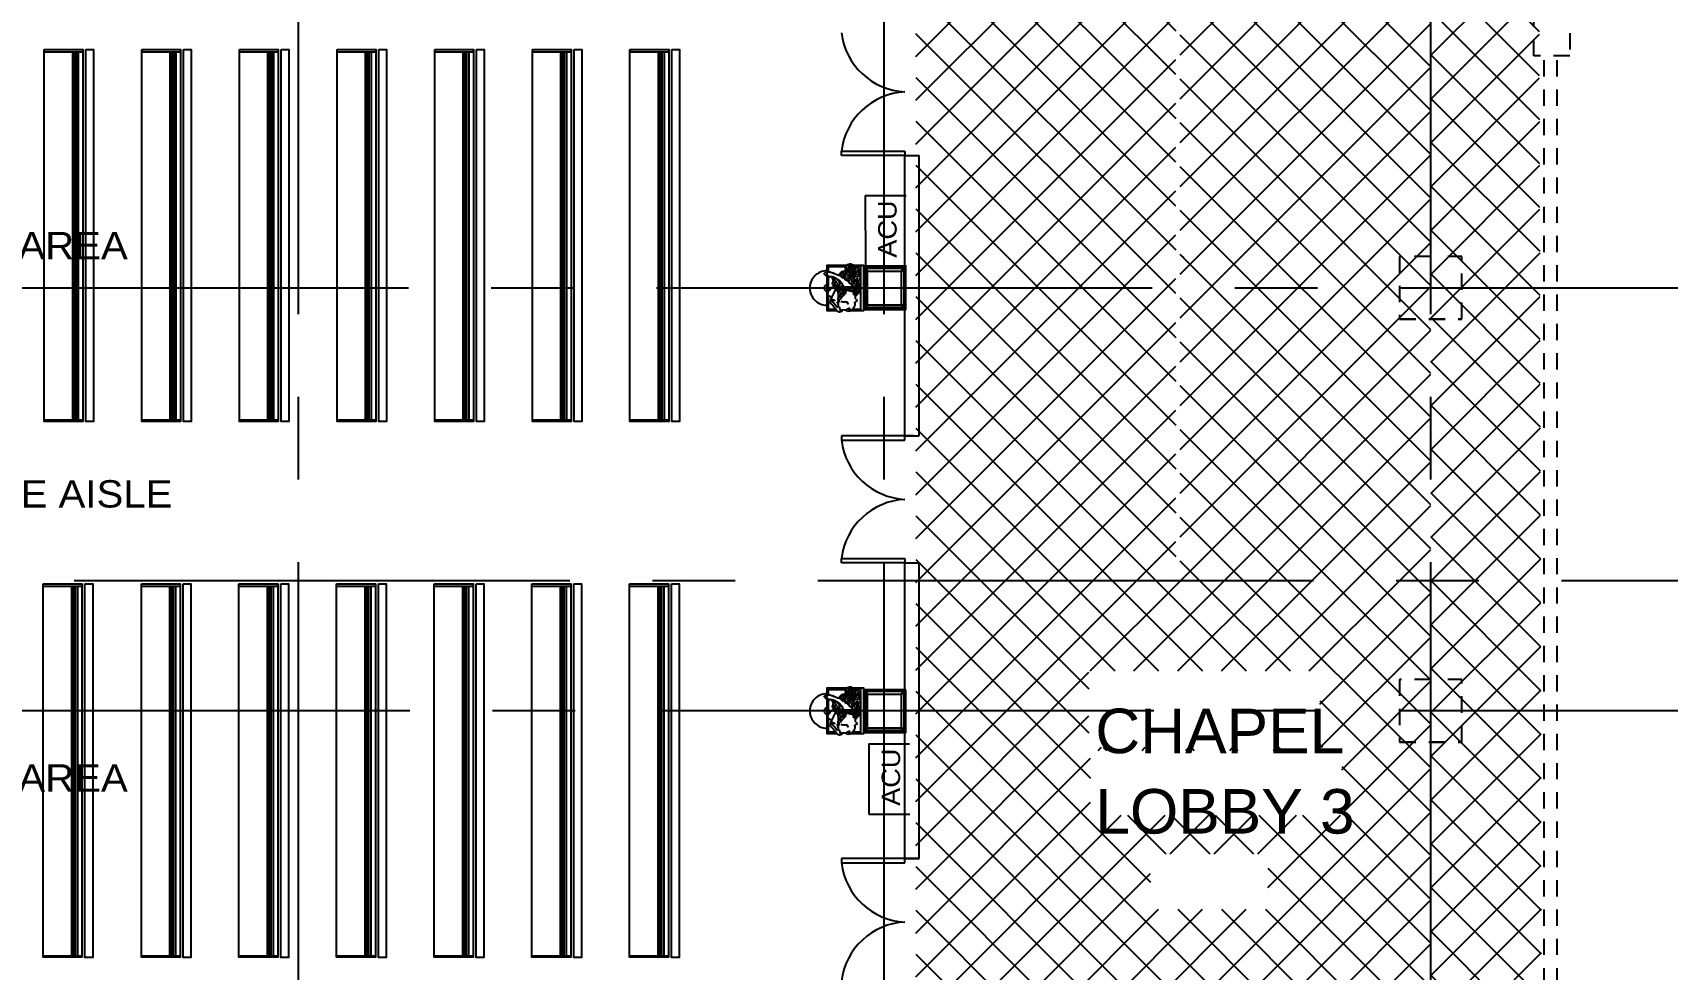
# Model space of a CAD drawing. Header units: millimetres. Extents: x 2148 to 2681, y 758 to 986.
# Drawn here: x 2305.66 to 2318.22, y 952.23 to 959.43 of the extents above; entities that cross this region are included whole.
import ezdxf

# ---------------------------------------------------------------- set-up
doc = ezdxf.new("R2010")
doc.units = ezdxf.units.MM
for name, pattern in [('CENTER2', [28.575, 19.05, -3.175, 3.175, -3.175]), ('DASHED2', [0.375, 0.25, -0.125]), ('HIDDEN', [0.375, 0.25, -0.125])]:
    doc.linetypes.add(name, pattern=pattern)
for name, color, linetype in [('cladding', 2, 'Continuous'), ('COLUMN', 7, 'Continuous'), ('DR', 7, 'Continuous'), ('HATCH', 8, 'Continuous'), ('S-COLS', 6, 'Continuous'), ('S_GRID LINES', 252, 'Continuous'), ('TEXT', 6, 'Continuous')]:
    doc.layers.add(name, color=color, linetype=linetype)
doc.styles.add('MMTX$0$ESMX$0$X-OPTA1D', font='x-opta1d')
doc.styles.add('SWISS', font='swissl.ttf')
pattern_1 = [(135, (1e-12, -76.2), (-0.168379802, -0.168379802), []), (225, (1e-12, -76.2), (0.168379802, -0.168379802), [])]

# ---------------------------------------------------------------- blocks, each defined once
blk = doc.blocks.new('EXISTING')
at = {"layer": 'HATCH', "linetype": 'HIDDEN', "ltscale": 0.5}
for p, q in [((-79730.123, -2167.884), (-79730.123, -2157.376)), ((-79730.023, -2167.884), (-79730.023, -2157.376))]:
    blk.add_line(p, q, dxfattribs=at)
at = {"layer": 'HATCH', "linetype": 'HIDDEN', "ltscale": 0.5, "elevation": 0}
blk.add_lwpolyline([(-79729.926, -2156.977), (-79729.926, -2157.376), (-79730.202, -2157.376), (-79730.202, -2156.977)], close=True, dxfattribs=at)
blk = doc.blocks.new('ST')
at = {"layer": 'HATCH', "linetype": 'ByBlock', "ltscale": 0.5}
blk.add_line((2310.15, 1029.903), (2310.166, 1029.905), dxfattribs=at)
for centre, radius, start, end in [((2310.175, 1029.981), 0.0349, 96.882, 156.86), ((2310.179, 1029.96), 0.0566, 86.4235, 99.3015), ((2310.184, 1029.998), 0.0178, 345.6512, 93.6349), ((2310.283, 1029.959), 0.0525, 104.2541, 135.2503), ((2310.266, 1029.932), 0.0775, 57.5211, 86.6767), ((2310.127, 1029.752), 0.107, 107.6447, 136.4037), ((2309.964, 1030.082), 0.196, 305.2918, 320.8274), ((2310.1, 1029.917), 0.0231, 166.5048, 203.4343), ((2310.045, 1029.897), 0.035, 350.0382, 18.4343), ((2310.103, 1029.912), 0.0317, 223.5547, 326.702), ((2310.698, 1030.113), 0.657, 199.8274, 211.8892), ((2310.918, 1029.25), 1.046, 136.5528, 142.091), ((2309.998, 1030.073), 0.164, 315.7725, 331.461), ((2310.177, 1029.901), 0.0264, 119.3554, 176.2752), ((2310.209, 1029.873), 0.0472, 148.6384, 184.9699), ((2309.927, 1029.838), 0.237, 353.3999, 7.5471), ((2310.238, 1029.763), 0.0873, 127.1591, 151.1093), ((2310.206, 1029.92), 0.0425, 166.5386, 195.544), ((2310.214, 1029.805), 0.058, 115.3761, 149.7639), ((2310.333, 1029.924), 0.169, 169.5339, 177.986), ((2310.047, 1029.86), 0.128, 13.4206, 22.4311), ((2310.112, 1030), 0.0719, 320.5732, 338.2044), ((2310.808, 1030.406), 0.82, 219.0608, 225.985), ((2310.15, 1029.985), 0.0305, 336.6051, 6.3383), ((2310.193, 1029.982), 0.0141, 54.9373, 152.7352), ((2310.04, 1029.87), 0.15, 345.6784, 358.6971), ((2310.199, 1029.836), 0.014, 192.9949, 281.1959), ((2310.223, 1029.845), 0.0638, 70.1892, 119.0618), ((2310.219, 1030.07), 0.0783, 256.9377, 271.9755), ((2310.252, 1029.883), 0.113, 92.7271, 105.3168), ((2310.251, 1029.919), 0.0158, 242.758, 326.8439), ((2310.328, 1030.101), 0.134, 231.9677, 255.9598), ((2310.293, 1029.912), 0.0281, 126.8695, 182.2899), ((2310.256, 1030.071), 0.0902, 277.7875, 305.2643), ((2310.314, 1029.988), 0.0114, 61.3824, 122.437), ((2310.347, 1029.995), 0.0278, 173.4969, 208.0655), ((2310.263, 1029.925), 0.0823, 356.0926, 43.5195), ((2310.336, 1029.852), 0.0245, 272.7271, 329.6195), ((2310.197, 1029.815), 0.161, 330.7643, 9.0047), ((2310.356, 1029.915), 0.0118, 156.0021, 231.666), ((2310.349, 1029.867), 0.0389, 70.6357, 91.5582), ((2310.336, 1029.809), 0.0261, 29.4297, 60.8306), ((2310.378, 1029.855), 0.0262, 132.8403, 216.4412), ((2310.464, 1029.915), 0.131, 215.0772, 230.5711), ((2310.342, 1029.891), 0.0241, 318.7601, 31.9717), ((2310.121, 1029.825), 0.0716, 180, 216.3547), ((2310.028, 1029.748), 0.0498, 0.3871, 44.9989), ((2310.085, 1029.838), 0.0902, 265.4518, 307.5184), ((2310.137, 1029.635), 0.0389, 128.2323, 183.1562), ((2310.265, 1029.605), 0.186, 119.7356, 151.2029), ((2310.165, 1029.7), 0.063, 163.0006, 213.7511), ((2310.233, 1029.661), 0.141, 131.3504, 155.6464), ((2310.238, 1029.613), 0.145, 115.9055, 154.3103), ((2310.171, 1029.699), 0.0672, 210.3274, 237.4277), ((2310.261, 1029.603), 0.146, 125.1949, 160.7785), ((2309.754, 1030.216), 0.688, 303.2173, 307.2149), ((2310.098, 1029.816), 0.065, 310.3644, 355.1805), ((2310.252, 1029.618), 0.106, 130.1736, 159.8997), ((2310.226, 1029.802), 0.0637, 177.3475, 221.1866), ((2310.246, 1029.743), 0.0851, 121.1508, 157.4498), ((2310.064, 1029.816), 0.182, 305.6375, 320.3542), ((2310.198, 1029.747), 0.0242, 148.781, 185.7697), ((2309.971, 1029.704), 0.207, 2.3082, 11.3102), ((2310.209, 1029.749), 0.0335, 121.4204, 160.8291), ((2310.236, 1029.792), 0.0669, 208.55, 223.9591), ((2309.678, 1029.511), 0.539, 18.6589, 21.9611), ((2308.148, 1032.686), 3.681, 303.4993, 305.3548), ((2310.205, 1029.745), 0.0193, 107.8355, 171.7022), ((2310.153, 1029.689), 0.0665, 36.1707, 58.3696), ((2310.185, 1029.805), 0.028, 284.5599, 356.0299), ((2310.239, 1029.835), 0.0416, 197.829, 244.5816), ((2310.178, 1029.859), 0.0973, 282.4171, 312.9356), ((2310.187, 1029.623), 0.2, 75.3697, 85.8152), ((2310.005, 1029.79), 0.218, 335.7301, 346.1296), ((2310.255, 1029.72), 0.049, 102.6791, 170.8703), ((2310.236, 1029.705), 0.0369, 108.6439, 141.5447), ((2310.21, 1029.723), 0.0753, 64.9856, 81.4694), ((2310.251, 1029.719), 0.0341, 101.7939, 142.4598), ((2310.298, 1029.197), 0.548, 87.7933, 97.7647), ((2310.295, 1029.617), 0.0697, 150.8382, 185.6631), ((2310.306, 1029.663), 0.0731, 187.5743, 205.9127), ((2310.219, 1029.799), 0.0261, 341.3328, 42.2653), ((2310.269, 1029.795), 0.0257, 190.3019, 217.9766), ((2310.244, 1029.634), 0.119, 75.4955, 90), ((2310.25, 1029.661), 0.107, 72.4903, 92.8985), ((2310.256, 1029.789), 0.0119, 233.6076, 290.6812), ((2310.315, 1029.665), 0.0614, 177.8732, 205.7862), ((2310.171, 1030.327), 0.557, 279.1328, 286.0747), ((2310.466, 1029.648), 0.217, 147.7455, 153.4651), ((2310.429, 1029.695), 0.158, 185.709, 209.861), ((2310.319, 1029.671), 0.0434, 149.0686, 162.4735), ((2310.233, 1029.814), 0.0712, 314.309, 335.7895), ((2310.266, 1029.484), 0.28, 78.3079, 86.5936), ((2309.865, 1030.187), 0.646, 310.1776, 314.9011), ((2310.327, 1029.697), 0.0442, 184.095, 230.2534), ((2310.14, 1029.643), 0.159, 1.0287, 6.9521), ((2309.771, 1029.481), 0.577, 9.4888, 23.3549), ((2310.226, 1029.54), 0.258, 61.0834, 72.5463), ((2310.318, 1029.717), 0.0272, 42.5656, 87.7095), ((2310.253, 1029.729), 0.0676, 0, 13.4204), ((2310.363, 1029.73), 0.0437, 183.1962, 213.6195), ((2310.297, 1029.642), 0.119, 65.9145, 77.5929), ((2310.305, 1029.806), 0.0247, 326.3178, 19.6838), ((2309.628, 1029.513), 0.725, 6.4626, 15.3937), ((2310.402, 1029.778), 0.0822, 142.269, 153.4417), ((2310.293, 1029.71), 0.0943, 48.538, 67.8925), ((2310.292, 1029.711), 0.113, 53.7584, 70.2621), ((2310.496, 1029.76), 0.168, 197.4007, 222.5066), ((2310.266, 1029.658), 0.107, 338.6422, 47.0988), ((2310.264, 1029.66), 0.122, 10.1492, 48.1222), ((2310.302, 1029.666), 0.111, 27.4718, 63.8299), ((2310.286, 1029.647), 0.15, 37.5334, 62.8336), ((2310.335, 1029.716), 0.108, 64.8521, 77.3012), ((2310.308, 1029.66), 0.151, 54.2091, 70.7334), ((2310.245, 1029.727), 0.161, 15.5663, 32.6229), ((2310.413, 1029.68), 0.0292, 138.241, 209.2502), ((2310.332, 1029.607), 0.0817, 29.4773, 46.8403), ((2310.333, 1029.743), 0.0727, 323.1286, 13.7499), ((2310.384, 1029.759), 0.0194, 4.2079, 34.8719), ((2310.058, 1029.562), 0.0606, 124.507, 141.2476), ((2310.06, 1029.608), 0.0499, 188.7466, 202.5395), ((2310.26, 1029.876), 0.379, 229.4003, 231.4835), ((2309.268, 1030.932), 1.521, 299.7931, 300.9623), ((2310.031, 1029.54), 0.0406, 58.324, 99.0574), ((2310.032, 1029.629), 0.0271, 255.6781, 303.6407), ((2310.075, 1029.461), 0.138, 100.0678, 108.0032), ((2310.043, 1029.751), 0.134, 270, 279.5267), ((2310.071, 1029.557), 0.0347, 121.667, 142.3042), ((2310.081, 1029.572), 0.064, 101.0403, 119.148), ((2310.056, 1029.61), 0.0358, 263.9913, 293.5), ((2310.085, 1029.646), 0.0196, 215.1331, 289.7688), ((2310.075, 1029.562), 0.0164, 75.4702, 109.9821), ((2310.031, 1029.789), 0.217, 283.0686, 289.9384), ((2310.114, 1029.593), 0.0408, 103.5697, 122.6766), ((2310.103, 1029.69), 0.0567, 271.2396, 299.6031), ((2310.254, 1029.333), 0.294, 104.8302, 120.7083), ((2310.233, 1029.635), 0.0648, 198.5962, 236.3861), ((2310.151, 1029.681), 0.0886, 289.2467, 321.515), ((2310.186, 1029.556), 0.0266, 30.9716, 66.0387), ((2310.185, 1029.637), 0.0589, 283.7191, 318.8892), ((2310.224, 1029.596), 0.0299, 240.2565, 286.0587), ((2309.912, 1029.517), 0.327, 16.4777, 22.0785), ((2310.289, 1029.626), 0.0656, 194.0346, 205.0342), ((2310.242, 1029.609), 0.0167, 220.5977, 288.4761), ((2310.411, 1029.532), 0.183, 160.5203, 168.7249), ((2310.237, 1029.541), 0.0269, 71.6192, 100.4909), ((2310.363, 1029.675), 0.13, 200.0692, 209.3302), ((2310.317, 1029.537), 0.0725, 165.3979, 202.6109), ((2310.239, 1029.56), 0.00935, 330.4681, 43.7827), ((2310.503, 1029.574), 0.256, 171.6953, 182.1191), ((2310.232, 1029.58), 0.031, 296.441, 6.4909), ((2310.227, 1029.589), 0.0316, 22.3771, 44.9964), ((2310.334, 1029.497), 0.0846, 145.1412, 171.9513), ((2310.281, 1029.529), 0.0366, 212.7367, 275.9838), ((2310.336, 1029.622), 0.0828, 194.321, 207.0652), ((2310.151, 1029.567), 0.13, 12.4848, 33.0401), ((2310.205, 1029.537), 0.0745, 20.7924, 39.5846), ((2310.264, 1029.549), 0.00305, 269.5031, 352.8759), ((2310.14, 1029.593), 0.135, 340.7317, 349.3006), ((2310.296, 1029.575), 0.0249, 210.2533, 223.4796), ((2310.232, 1029.567), 0.053, 16.1055, 31.5011), ((2310.19, 1029.494), 0.109, 28.7821, 35.9063), ((2310.327, 1029.511), 0.0491, 165.9654, 192.0593), ((2310.302, 1029.518), 0.0229, 139.4023, 167.4734), ((2310.294, 1029.507), 0.0165, 200.8521, 240.4799), ((2310.331, 1029.597), 0.0503, 196.9888, 213.4079), ((2310.248, 1029.544), 0.0373, 343.5061, 3.6422), ((2310.324, 1029.562), 0.042, 201.0351, 208.5097), ((2310.285, 1029.459), 0.0335, 61.16, 90), ((2310.273, 1029.523), 0.0236, 33.4518, 52.5912), ((2310.249, 1029.538), 0.0508, 21.7031, 38.1537), ((2310.535, 1029.691), 0.254, 197.0358, 202.6239), ((2310.23, 1029.512), 0.0671, 359.9418, 21.2949), ((2310.385, 1029.622), 0.11, 216.4658, 222.106), ((2310.847, 1029.575), 0.553, 186.5658, 189.0013), ((2310.404, 1029.708), 0.122, 210.376, 215.9745), ((2310.231, 1029.554), 0.0789, 10.7034, 29.4041), ((2310.283, 1029.605), 0.118, 278.6684, 319.3752), ((2310.242, 1029.527), 0.065, 1.9904, 18.8225), ((2311.648, 1030.028), 1.398, 196.2608, 199.4525), ((2311.413, 1029.628), 1.11, 185.1014, 187.1139), ((2310.32, 1029.573), 0.0115, 201.7989, 233.3313), ((2310.272, 1029.537), 0.0489, 359.8665, 34.1111), ((2310.502, 1029.444), 0.208, 122.7719, 150.5826), ((2310.161, 1029.508), 0.163, 354.9723, 9.9377), ((2310.613, 1029.701), 0.318, 208.1532, 213.768), ((2310.331, 1029.514), 0.0203, 345.4007, 31.6982), ((2310.17, 1029.546), 0.184, 351.0691, 12.7361), ((2310.251, 1029.523), 0.131, 7.8091, 34.1238), ((2310.404, 1029.49), 0.0494, 113.4081, 129.804), ((2310.425, 1029.547), 0.0457, 139.1313, 158.894), ((2310.263, 1029.633), 0.155, 321.1686, 330.2546), ((2310.393, 1029.615), 0.00599, 132.6025, 204.7764), ((2310.317, 1029.594), 0.0732, 352.6472, 14.8567), ((2310.312, 1029.719), 0.126, 307.6461, 316.7196), ((2310.81, 1029.622), 0.422, 185.0813, 186.3405), ((2310.374, 1029.557), 0.0239, 356.0993, 47.9754), ((2310.39, 1029.639), 0.0152, 336.5701, 31.0585)]:
    blk.add_arc(centre, radius, start, end, dxfattribs=at)

msp = doc.modelspace()

# ---------------------------------------------------------------- hatches: boundary and pattern name
at = {"layer": 'HATCH', "linetype": 'CENTER2', "ltscale": 0.5}
h = msp.add_hatch(dxfattribs=at)
h.set_pattern_fill('NET', color=256, scale=0.075, angle=135, style=0)
h.paths.add_polyline_path([(2316.3989709, 942.969311), (2317.269142, 942.969311), (2317.229157, 962.1265277), (2316.3989709, 962.0615598)])
h = msp.add_hatch(dxfattribs=at)
h.set_pattern_fill('NET', color=256, scale=0.075, angle=135, style=0)
h.set_pattern_definition(pattern_1)
h.paths.add_polyline_path([(2315.1477523, 953.1223465), (2315.1477523, 952.6953146), (2314.2455935, 952.6953146), (2314.2455935, 953.1223465)], flags=16)
h.paths.add_polyline_path([(2314.2603108, 953.0721017), (2315.1474405, 953.0721017), (2315.1474405, 952.7490429), (2314.2603108, 952.7490429)], flags=8)
h.paths.add_polyline_path([(2313.8545718, 953.7486428), (2315.5834419, 953.7483324), (2315.5835041, 954.094493), (2313.854634, 954.0948034)], flags=24)
h.paths.add_polyline_path([(2313.730745, 953.1738207), (2315.7741317, 953.1734538), (2315.7742288, 953.7143298), (2313.7308421, 953.7146967)], flags=24)
h.paths.add_polyline_path([(2314.5384284, 960.5536498), (2316.4607035, 960.5536498), (2316.4607035, 960.9606075), (2313.8940538, 960.9606075), (2313.8470823, 960.9196058), (2313.8001107, 960.9606075), (2312.4407035, 960.9606075), (2312.4407035, 960.4722324), (2314.5384284, 960.4722324)])
h.paths.add_polyline_path([(2314.4884284, 960.4722324), (2314.4884284, 960.4036498), (2314.5384284, 960.4036498), (2314.5384284, 960.4722324)])
h.paths.add_polyline_path([(2314.4384284, 955.308995), (2314.4384284, 960.4722324), (2312.4407035, 960.4722324), (2312.4407035, 955.2203176), (2314.316875, 955.2203176)])
h.paths.add_polyline_path([(2314.4884284, 960.1036498), (2314.5384284, 960.1036498), (2314.5384284, 960.2536498), (2314.4884284, 960.2536498)])
h.paths.add_polyline_path([(2314.4884284, 959.8036498), (2314.5384284, 959.8036498), (2314.5384284, 959.9536498), (2314.4884284, 959.9536498)])
h.paths.add_polyline_path([(2314.4884284, 959.0536498), (2314.5384284, 959.0536498), (2314.5384284, 959.2036498), (2314.4884284, 959.2036498)])
h.paths.add_polyline_path([(2314.4884284, 958.7536498), (2314.5384284, 958.7536498), (2314.5384284, 958.9036498), (2314.4884284, 958.9036498)])
h.paths.add_polyline_path([(2314.4884284, 958.4536498), (2314.5384284, 958.4536498), (2314.5384284, 958.6036498), (2314.4884284, 958.6036498)])
h.paths.add_polyline_path([(2314.4884284, 957.7036498), (2314.5384284, 957.7036498), (2314.5384284, 957.8536498), (2314.4884284, 957.8536498)])
h.paths.add_polyline_path([(2314.4884284, 957.4036498), (2314.5384284, 957.4036498), (2314.5384284, 957.5536498), (2314.4884284, 957.5536498)])
h.paths.add_polyline_path([(2314.4884284, 957.1036498), (2314.5384284, 957.1036498), (2314.5384284, 957.2536498), (2314.4884284, 957.2536498)])
h.paths.add_polyline_path([(2313.7718194, 954.526588), (2315.5467785, 954.526588), (2315.5467785, 953.9161269), (2313.7718194, 953.9161269)])
h.paths.add_polyline_path([(2313.783605, 953.4192907), (2313.783605, 953.9409213), (2315.714522, 953.9409213), (2315.714522, 953.4192907)])
h.paths.add_polyline_path([(2312.4407035, 942.969311), (2315.9076619, 942.969311), (2315.907662, 942.9691568), (2316.3989709, 942.9691719), (2316.3989709, 955.2203176), (2312.4407035, 955.2203176), (2312.4407035, 950.7309359), (2312.443644, 950.7309359), (2312.443644, 950.816321), (2312.4672375, 950.816321), (2312.4672375, 946.7230675), (2312.4407035, 946.7230675)])
h = msp.add_hatch(dxfattribs=at)
h.set_pattern_fill('NET', color=256, scale=0.075, angle=135, style=0)
h.set_pattern_definition(pattern_1)
h.paths.add_polyline_path([(2316.3989709, 955.2203176), (2316.3989709, 960.5425045), (2314.4734446, 960.5425045), (2314.4734446, 955.2203176)])

# ---------------------------------------------------------------- linework, layer by layer
at = {"layer": 'cladding'}
for p, q in [((2305.7429208, 959.2832057), (2306.0407885, 959.2832057)), ((2305.9625156, 956.4552243), (2305.9625156, 959.2832057)), ((2306.0059543, 959.2832057), (2306.0059543, 956.4552243)), ((2306.4932951, 959.2832057), (2306.7911628, 959.2832057)), ((2306.7128898, 956.4552243), (2306.7128898, 959.2832057)), ((2306.7563285, 959.2832057), (2306.7563285, 956.4552243)), ((2307.2436693, 959.2832057), (2307.541537, 959.2832057)), ((2307.463264, 956.4552243), (2307.463264, 959.2832057)), ((2307.5067027, 959.2832057), (2307.5067027, 956.4552243)), ((2307.9940435, 959.2832057), (2308.2919112, 959.2832057)), ((2308.2136383, 956.4552243), (2308.2136383, 959.2832057)), ((2308.257077, 959.2832057), (2308.257077, 956.4552243)), ((2308.7444178, 959.2832057), (2309.0422855, 959.2832057)), ((2308.9640125, 956.4552243), (2308.9640125, 959.2832057)), ((2309.0074512, 959.2832057), (2309.0074512, 956.4552243)), ((2309.494792, 959.2832057), (2309.7926597, 959.2832057)), ((2309.7143867, 956.4552243), (2309.7143867, 959.2832057)), ((2309.7578254, 959.2832057), (2309.7578254, 956.4552243)), ((2310.2451662, 959.2832057), (2310.5430339, 959.2832057)), ((2310.464761, 956.4552243), (2310.464761, 959.2832057)), ((2310.5081997, 959.2832057), (2310.5081997, 956.4552243)), ((2305.7429208, 956.4552243), (2306.0407885, 956.4552243)), ((2306.4932951, 956.4552243), (2306.7911628, 956.4552243)), ((2307.2436693, 956.4552243), (2307.541537, 956.4552243)), ((2307.9940435, 956.4552243), (2308.2919112, 956.4552243)), ((2308.7444178, 956.4552243), (2309.0422855, 956.4552243)), ((2309.494792, 956.4552243), (2309.7926597, 956.4552243)), ((2310.2451662, 956.4552243), (2310.5430339, 956.4552243)), ((2305.7357539, 955.1787081), (2306.0336216, 955.1787081)), ((2305.7388984, 955.1787081), (2306.0367661, 955.1787081)), ((2305.9553486, 952.337343), (2305.9553486, 955.1787081)), ((2305.9987873, 955.1787081), (2305.9987873, 952.337343)), ((2306.4901506, 955.1787081), (2306.7880183, 955.1787081)), ((2306.4932951, 955.1787081), (2306.7911628, 955.1787081)), ((2306.7097453, 952.337343), (2306.7097453, 955.1787081)), ((2306.753184, 955.1787081), (2306.753184, 952.337343)), ((2307.2405248, 955.1787081), (2307.5383925, 955.1787081)), ((2307.2436693, 955.1787081), (2307.541537, 955.1787081)), ((2307.4601196, 952.337343), (2307.4601196, 955.1787081)), ((2307.5035583, 955.1787081), (2307.5035583, 952.337343)), ((2307.9908991, 955.1787081), (2308.2887668, 955.1787081)), ((2307.9940435, 955.1787081), (2308.2919112, 955.1787081)), ((2308.2104938, 952.337343), (2308.2104938, 955.1787081)), ((2308.2539325, 955.1787081), (2308.2539325, 952.337343)), ((2308.7412733, 955.1787081), (2309.039141, 955.1787081)), ((2308.7444178, 955.1787081), (2309.0422855, 955.1787081)), ((2308.960868, 952.337343), (2308.960868, 955.1787081)), ((2309.0043067, 955.1787081), (2309.0043067, 952.337343)), ((2309.4916475, 955.1787081), (2309.7895152, 955.1787081)), ((2309.494792, 955.1787081), (2309.7926597, 955.1787081)), ((2309.7112423, 952.337343), (2309.7112423, 955.1787081)), ((2309.754681, 955.1787081), (2309.754681, 952.337343)), ((2310.2420218, 955.1787081), (2310.5398895, 955.1787081)), ((2310.2451662, 955.1787081), (2310.5430339, 955.1787081)), ((2310.4616165, 952.337343), (2310.4616165, 955.1787081)), ((2310.5050552, 955.1787081), (2310.5050552, 952.337343)), ((2305.7357539, 952.337343), (2306.0336216, 952.337343)), ((2306.4901506, 952.337343), (2306.7880183, 952.337343)), ((2307.2405248, 952.337343), (2307.5383925, 952.337343)), ((2307.9908991, 952.337343), (2308.2887668, 952.337343)), ((2308.7412733, 952.337343), (2309.039141, 952.337343)), ((2309.4916475, 952.337343), (2309.7895152, 952.337343)), ((2310.2420218, 952.337343), (2310.5398895, 952.337343))]:
    msp.add_line(p, q, dxfattribs=at)
at = {"layer": 'cladding', "elevation": 0}
for points in [[(2311.7591479, 957.5917208), (2311.7591479, 957.6458916), (2311.9116613, 957.6458916)], [(2311.8353485, 957.2927304), (2311.7591479, 957.2927304), (2311.7591479, 957.5612509)], [(2311.7716479, 957.5940966), (2311.7716479, 957.6333916), (2311.9037852, 957.6333916)], [(2311.7716479, 957.4423567), (2311.7716479, 957.5538922)], [(2311.9667748, 957.6458916), (2312.0384284, 957.6458916), (2312.0384284, 957.2927304), (2311.9467633, 957.2927304)], [(2311.9846885, 957.6333916), (2312.0158007, 957.6333916), (2312.0158007, 957.3052304), (2311.9551814, 957.3052304)], [(2311.8290953, 957.3052304), (2311.7716479, 957.3052304), (2311.7716479, 957.4125073)], [(2311.7591479, 954.3417208), (2311.7591479, 954.3958916), (2311.9116613, 954.3958916)], [(2311.9667748, 954.3958916), (2312.0384284, 954.3958916), (2312.0384284, 954.0427304), (2311.9467633, 954.0427304)], [(2311.8353485, 954.0427304), (2311.7591479, 954.0427304), (2311.7591479, 954.3112509)], [(2311.7716479, 954.3440966), (2311.7716479, 954.3833916), (2311.9037852, 954.3833916)], [(2311.7716479, 954.1923567), (2311.7716479, 954.3038922)], [(2311.9846885, 954.3833916), (2312.0158007, 954.3833916), (2312.0158007, 954.0552304), (2311.9551814, 954.0552304)], [(2311.8290953, 954.0552304), (2311.7716479, 954.0552304), (2311.7716479, 954.1625073)]]:
    msp.add_lwpolyline(points, dxfattribs=at)
at = {"layer": 'cladding'}
for points in [[(2305.7357539, 955.1963509), (2306.0336216, 955.1963509), (2306.0336216, 952.3266175), (2305.7357539, 952.3266175)], [(2306.4901506, 955.1963509), (2306.7880183, 955.1963509), (2306.7880183, 952.3266175), (2306.4901506, 952.3266175)], [(2307.2405248, 955.1963509), (2307.5383925, 955.1963509), (2307.5383925, 952.3266175), (2307.2405248, 952.3266175)], [(2307.9908991, 955.1963509), (2308.2887668, 955.1963509), (2308.2887668, 952.3266175), (2307.9908991, 952.3266175)], [(2308.7412733, 955.1963509), (2309.039141, 955.1963509), (2309.039141, 952.3266175), (2308.7412733, 952.3266175)], [(2309.4916475, 955.1963509), (2309.7895152, 955.1963509), (2309.7895152, 952.3266175), (2309.4916475, 952.3266175)], [(2310.2420218, 955.1963509), (2310.5398895, 955.1963509), (2310.5398895, 952.3266175), (2310.2420218, 952.3266175)]]:
    msp.add_lwpolyline(points, close=True, dxfattribs=at)
at = {"layer": 'COLUMN', "color": 4, "lineweight": -3, "ltscale": 0.05}
for p, q in [((2312.3575619, 956.3329002, 0), (2312.3575619, 958.4885668, 0)), ((2312.3575619, 958.4885668, 0), (2312.4672375, 958.4885668, 0)), ((2312.4672375, 956.3329002, 0), (2312.4672375, 958.4885668, 0)), ((2312.3575619, 956.3329002, 0), (2312.4672375, 956.3329002, 0.0000001)), ((2312.3575619, 953.0850232, 0), (2312.3575619, 955.3579002, 0)), ((2312.3575619, 955.3579002, 0), (2312.4672375, 955.3579002, 0)), ((2312.4672375, 953.0850232, 0), (2312.4672375, 955.3579002, 0)), ((2312.3575619, 953.0850232, 0), (2312.4672375, 953.0850232, 0))]:
    msp.add_line(p, q, dxfattribs=at)
at = {"layer": 'COLUMN', "color": 4, "lineweight": -3, "ltscale": 0.05, "elevation": 0}
for points in [[(2312.3645895, 957.631811), (2312.0384284, 957.631811), (2312.0384284, 957.3036498), (2312.3645895, 957.3036498)], [(2312.3645895, 954.381811), (2312.0384284, 954.381811), (2312.0384284, 954.0536498), (2312.3645895, 954.0536498)]]:
    msp.add_lwpolyline(points, close=True, dxfattribs=at)
at = {"layer": 'COLUMN', "color": 2, "lineweight": -3, "ltscale": 0.05, "elevation": 0}
for points in [[(2312.3520895, 957.619311), (2312.0509284, 957.619311), (2312.0509284, 957.3161498), (2312.3520895, 957.3161498)], [(2312.3520895, 954.369311), (2312.0509284, 954.369311), (2312.0509284, 954.0661498), (2312.3520895, 954.0661498)]]:
    msp.add_lwpolyline(points, close=True, dxfattribs=at)
at = {"layer": 'DR', "ltscale": 10}
for p, q in [((2311.8700619, 958.4885668, 0), (2311.8700619, 958.5210668, 0)), ((2311.8700619, 958.5210668, 0), (2312.3575619, 958.5210668, 0)), ((2312.3575619, 958.4885668, 0), (2311.8700619, 958.4885668, 0)), ((2312.3575619, 958.5210668, 0), (2312.3575619, 958.4885668, 0)), ((2312.3602553, 958.4885668), (2312.3575619, 958.4885668, 0)), ((2312.3575619, 956.3329002, 0), (2311.8700619, 956.3329002, 0)), ((2311.8700619, 956.3329002, 0), (2311.8700619, 956.3004002, 0)), ((2311.8700619, 956.3004002, 0), (2312.3575619, 956.3004002, 0)), ((2312.425456, 956.3329002, 0), (2312.3575619, 956.3329002, 0)), ((2312.3575619, 956.3004002, 0), (2312.3575619, 956.3329002, 0)), ((2311.8700619, 955.3579002, 0), (2311.8700619, 955.3904002, 0)), ((2311.8700619, 955.3904002, 0), (2312.3575619, 955.3904002, 0)), ((2312.3575619, 955.3579002, 0), (2311.8700619, 955.3579002, 0)), ((2312.3575619, 955.3904002, 0), (2312.3575619, 955.3579002, 0)), ((2312.3602553, 955.3579002), (2312.3575619, 955.3579002, 0)), ((2312.3575619, 953.0850232, 0), (2311.8700619, 953.0850232, 0)), ((2311.8700619, 953.0850232, 0), (2311.8700619, 953.0525232, 0)), ((2311.8700619, 953.0525232, 0), (2312.3575619, 953.0525232, 0)), ((2312.4672375, 953.0850232, 0), (2312.3575619, 953.0850232, 0)), ((2312.3575619, 953.0525232, 0), (2312.3575619, 953.0850232, 0))]:
    msp.add_line(p, q, dxfattribs=at)
at = {"layer": 'DR', "ltscale": 0.5}
for p, q in [((2312.0527652, 958.1793128, 0), (2312.0547913, 957.6391732, 0)), ((2312.0527652, 958.1793128, 0), (2312.3673784, 958.1793128, 0)), ((2312.0547913, 957.6391732, 0), (2312.3694045, 957.6391732, 0)), ((2312.0796846, 953.9673414), (2312.0817107, 953.4272017)), ((2312.0796846, 953.9673414), (2312.3942978, 953.9673414)), ((2312.0817107, 953.4272017), (2312.3963239, 953.4272017))]:
    msp.add_line(p, q, dxfattribs=at)
at = {"layer": 'DR', "ltscale": 10}
for points in [[(2305.7429208, 959.3008485), (2306.0407885, 959.3008485), (2306.0407885, 956.4444987), (2305.7429208, 956.4444987)], [(2305.7429208, 959.3008485), (2306.0407885, 959.3008485), (2306.0407885, 956.4444987), (2305.7429208, 956.4444987)], [(2306.0642619, 959.3014809), (2306.1235945, 959.3014809), (2306.1235945, 956.4439037), (2306.0642619, 956.4439037)], [(2306.4932951, 959.3008485), (2306.7911628, 959.3008485), (2306.7911628, 956.4444987), (2306.4932951, 956.4444987)], [(2306.4932951, 959.3008485), (2306.7911628, 959.3008485), (2306.7911628, 956.4444987), (2306.4932951, 956.4444987)], [(2306.8146361, 959.3014809), (2306.8739687, 959.3014809), (2306.8739687, 956.4439037), (2306.8146361, 956.4439037)], [(2307.2436693, 959.3008485), (2307.541537, 959.3008485), (2307.541537, 956.4444987), (2307.2436693, 956.4444987)], [(2307.2436693, 959.3008485), (2307.541537, 959.3008485), (2307.541537, 956.4444987), (2307.2436693, 956.4444987)], [(2307.5650103, 959.3014809), (2307.6243429, 959.3014809), (2307.6243429, 956.4439037), (2307.5650103, 956.4439037)], [(2307.9940435, 959.3008485), (2308.2919112, 959.3008485), (2308.2919112, 956.4444987), (2307.9940435, 956.4444987)], [(2307.9940435, 959.3008485), (2308.2919112, 959.3008485), (2308.2919112, 956.4444987), (2307.9940435, 956.4444987)], [(2308.3153846, 959.3014809), (2308.3747172, 959.3014809), (2308.3747172, 956.4439037), (2308.3153846, 956.4439037)], [(2308.7444178, 959.3008485), (2309.0422855, 959.3008485), (2309.0422855, 956.4444987), (2308.7444178, 956.4444987)], [(2308.7444178, 959.3008485), (2309.0422855, 959.3008485), (2309.0422855, 956.4444987), (2308.7444178, 956.4444987)], [(2309.0657588, 959.3014809), (2309.1250914, 959.3014809), (2309.1250914, 956.4439037), (2309.0657588, 956.4439037)], [(2309.494792, 959.3008485), (2309.7926597, 959.3008485), (2309.7926597, 956.4444987), (2309.494792, 956.4444987)], [(2309.494792, 959.3008485), (2309.7926597, 959.3008485), (2309.7926597, 956.4444987), (2309.494792, 956.4444987)], [(2309.816133, 959.3014809), (2309.8754656, 959.3014809), (2309.8754656, 956.4439037), (2309.816133, 956.4439037)], [(2310.2451662, 959.3008485), (2310.5430339, 959.3008485), (2310.5430339, 956.4444987), (2310.2451662, 956.4444987)], [(2310.2451662, 959.3008485), (2310.5430339, 959.3008485), (2310.5430339, 956.4444987), (2310.2451662, 956.4444987)], [(2310.5665073, 959.3014809), (2310.6258399, 959.3014809), (2310.6258399, 956.4439037), (2310.5665073, 956.4439037)], [(2305.7357539, 955.1963509), (2306.0336216, 955.1963509), (2306.0336216, 952.3266175), (2305.7357539, 952.3266175)], [(2306.0570949, 955.1969833), (2306.1164275, 955.1969833), (2306.1164275, 952.3260225), (2306.0570949, 952.3260225)], [(2306.4901506, 955.1963509), (2306.7880183, 955.1963509), (2306.7880183, 952.3266175), (2306.4901506, 952.3266175)], [(2306.8114916, 955.1969833), (2306.8708242, 955.1969833), (2306.8708242, 952.3260225), (2306.8114916, 952.3260225)], [(2307.2405248, 955.1963509), (2307.5383925, 955.1963509), (2307.5383925, 952.3266175), (2307.2405248, 952.3266175)], [(2307.5618658, 955.1969833), (2307.6211984, 955.1969833), (2307.6211984, 952.3260225), (2307.5618658, 952.3260225)], [(2307.9908991, 955.1963509), (2308.2887668, 955.1963509), (2308.2887668, 952.3266175), (2307.9908991, 952.3266175)], [(2308.3122401, 955.1969833), (2308.3715727, 955.1969833), (2308.3715727, 952.3260225), (2308.3122401, 952.3260225)], [(2308.7412733, 955.1963509), (2309.039141, 955.1963509), (2309.039141, 952.3266175), (2308.7412733, 952.3266175)], [(2309.0626143, 955.1969833), (2309.1219469, 955.1969833), (2309.1219469, 952.3260225), (2309.0626143, 952.3260225)], [(2309.4916475, 955.1963509), (2309.7895152, 955.1963509), (2309.7895152, 952.3266175), (2309.4916475, 952.3266175)], [(2309.8129886, 955.1969833), (2309.8723212, 955.1969833), (2309.8723212, 952.3260225), (2309.8129886, 952.3260225)], [(2310.2420218, 955.1963509), (2310.5398895, 955.1963509), (2310.5398895, 952.3266175), (2310.2420218, 952.3266175)], [(2310.5633628, 955.1969833), (2310.6226954, 955.1969833), (2310.6226954, 952.3260225), (2310.5633628, 952.3260225)]]:
    msp.add_lwpolyline(points, close=True, dxfattribs=at)
at = {"layer": 'HATCH', "linetype": 'CENTER2', "ltscale": 0.5}
for p, q in [((2305.9760164, 956.4552243), (2305.9760164, 959.2832057)), ((2305.9909588, 956.4552243), (2305.9909588, 959.2832057)), ((2306.7263906, 956.4552243), (2306.7263906, 959.2832057)), ((2306.741333, 956.4552243), (2306.741333, 959.2832057)), ((2307.4767649, 956.4552243), (2307.4767649, 959.2832057)), ((2307.4917073, 956.4552243), (2307.4917073, 959.2832057)), ((2308.2271391, 956.4552243), (2308.2271391, 959.2832057)), ((2308.2420815, 956.4552243), (2308.2420815, 959.2832057)), ((2308.9775133, 956.4552243), (2308.9775133, 959.2832057)), ((2308.9924557, 956.4552243), (2308.9924557, 959.2832057)), ((2309.7278876, 956.4552243), (2309.7278876, 959.2832057)), ((2309.74283, 956.4552243), (2309.74283, 959.2832057)), ((2310.4782618, 956.4552243), (2310.4782618, 959.2832057)), ((2310.4932042, 956.4552243), (2310.4932042, 959.2832057)), ((2305.9688494, 952.337343), (2305.9688494, 955.1787081)), ((2305.9837918, 952.337343), (2305.9837918, 955.1787081)), ((2306.7232462, 952.337343), (2306.7232462, 955.1787081)), ((2306.7381885, 952.337343), (2306.7381885, 955.1787081)), ((2307.4736204, 952.337343), (2307.4736204, 955.1787081)), ((2307.4885628, 952.337343), (2307.4885628, 955.1787081)), ((2308.2239946, 952.337343), (2308.2239946, 955.1787081)), ((2308.238937, 952.337343), (2308.238937, 955.1787081)), ((2308.9743689, 952.337343), (2308.9743689, 955.1787081)), ((2308.9893113, 952.337343), (2308.9893113, 955.1787081)), ((2309.7247431, 952.337343), (2309.7247431, 955.1787081)), ((2309.7396855, 952.337343), (2309.7396855, 955.1787081)), ((2310.4751173, 952.337343), (2310.4751173, 955.1787081)), ((2310.4900597, 952.337343), (2310.4900597, 955.1787081))]:
    msp.add_line(p, q, dxfattribs=at)
at = {"layer": 'HATCH', "color": 4, "linetype": 'DASHED2', "ltscale": 0.5, "elevation": 0}
for points in [[(2316.3989709, 957.7119834), (2316.158657, 957.7119834), (2316.158657, 957.2319834), (2316.638657, 957.2319834), (2316.638657, 957.7119834), (2316.5304686, 957.7119834)], [(2316.3989709, 957.7103585), (2316.158657, 957.7103585), (2316.158657, 957.2303585), (2316.638657, 957.2303585), (2316.638657, 957.7103585), (2316.5288437, 957.7103585)], [(2316.3989709, 954.4619834), (2316.158657, 954.4619834), (2316.158657, 953.9819834), (2316.638657, 953.9819834), (2316.638657, 954.4619834), (2316.5304686, 954.4619834)], [(2316.3989709, 954.4603585), (2316.158657, 954.4603585), (2316.158657, 953.9803585), (2316.638657, 953.9803585), (2316.638657, 954.4603585), (2316.5288437, 954.4603585)]]:
    msp.add_lwpolyline(points, dxfattribs=at)
at = {"layer": 'HATCH', "color": 4, "linetype": 'DASHED2', "ltscale": 0.5}
for points in [[(2316.3989709, 957.7119834), (2316.158657, 957.7119834), (2316.158657, 957.2319834), (2316.638657, 957.2319834), (2316.638657, 957.7119834), (2316.5304686, 957.7119834)], [(2316.3989709, 957.7103585), (2316.158657, 957.7103585), (2316.158657, 957.2303585), (2316.638657, 957.2303585), (2316.638657, 957.7103585), (2316.5288437, 957.7103585)], [(2316.3989709, 954.4619834), (2316.158657, 954.4619834), (2316.158657, 953.9819834), (2316.638657, 953.9819834), (2316.638657, 954.4619834), (2316.5304686, 954.4619834)], [(2316.3989709, 954.4603585), (2316.158657, 954.4603585), (2316.158657, 953.9803585), (2316.638657, 953.9803585), (2316.638657, 954.4603585), (2316.5288437, 954.4603585)]]:
    msp.add_lwpolyline(points, dxfattribs=at)
at = {"layer": 'HATCH', "linetype": 'ByBlock', "ltscale": 0.5}
for centre, start, end in [((2312.3833286, 959.4923347, 0), 186.80709967, 267.14276834), ((2312.3833286, 958.459799, 0), 92.85723166, 173.19290033), ((2312.3833286, 956.361668, 0), 186.80709967, 267.14276834), ((2312.3833286, 955.3291323, 0), 92.85723166, 173.19290033), ((2312.3833286, 953.113791, 0), 186.80709967, 267.14276834), ((2312.3833286, 952.0812553, 0), 92.85723166, 173.19290033)]:
    msp.add_arc(centre, 0.5169104, start, end, dxfattribs=at)
at = {"layer": 'HATCH', "linetype": 'CENTER2', "ltscale": 0.5}
for centre, radius in [((2311.7591479, 957.469311, 0), 0.1328463), ((2311.7591479, 957.469311, 0), 0.0231688), ((2311.7591479, 954.219311, 0), 0.1328463), ((2311.7591479, 954.219311, 0), 0.0231688)]:
    msp.add_arc(centre, radius, 90, 270, dxfattribs=at)
at = {"layer": 'S-COLS', "elevation": 0}
for points in [[(2312.071509, 957.599311), (2312.051509, 957.6104721), (2312.051509, 957.3281498), (2312.071509, 957.339311)], [(2312.071509, 957.599311), (2312.331509, 957.599311), (2312.3426701, 957.619311), (2312.0603478, 957.619311)], [(2312.331509, 957.599311), (2312.351509, 957.6104721), (2312.351509, 957.3281498), (2312.331509, 957.339311)], [(2312.071509, 957.339311), (2312.331509, 957.339311), (2312.3426701, 957.319311), (2312.0603478, 957.319311)], [(2312.071509, 954.349311), (2312.051509, 954.3604721), (2312.051509, 954.0781498), (2312.071509, 954.089311)], [(2312.071509, 954.349311), (2312.331509, 954.349311), (2312.3426701, 954.369311), (2312.0603478, 954.369311)], [(2312.331509, 954.349311), (2312.351509, 954.3604721), (2312.351509, 954.0781498), (2312.331509, 954.089311)], [(2312.071509, 954.089311), (2312.331509, 954.089311), (2312.3426701, 954.069311), (2312.0603478, 954.069311)]]:
    msp.add_lwpolyline(points, close=True, dxfattribs=at)
at = {"layer": 'S_GRID LINES', "linetype": 'CENTER2', "ltscale": 0.2}
for p, q in [((2307.6989709, 922.9776771, 0), (2307.6989709, 977.7411715, 0)), ((2312.1989709, 922.9776771, 0), (2312.1989709, 977.7411715, 0)), ((2316.3989709, 922.9776771, 0), (2316.3989709, 977.7411715, 0)), ((2319.9739198, 957.469311, 0), (2281.9773584, 957.469311, 0)), ((2355.5030932, 955.2203176), (2290.9518229, 955.2203176)), ((2319.9844707, 954.219311, 0), (2281.9849862, 954.219311, 0))]:
    msp.add_line(p, q, dxfattribs=at)

# ---------------------------------------------------------------- block references
at = {"layer": 'cladding', "xscale": -0.7000000000000455, "yscale": 0.6999999999998181, "zscale": 0.7, "rotation": 180}
for p in [(694.7309649, 1678.2960409, 0), (694.7309649, 1675.0460409, 0)]:
    msp.add_blockref('ST', p, dxfattribs=at)
at = {"layer": 'HATCH', "color": 2, "lineweight": -3}
msp.add_blockref('EXISTING', (82047.3926086, 3116.6282593, 0), dxfattribs=at)

# ---------------------------------------------------------------- texts
at = {"color": 2, "style": 'MMTX$0$ESMX$0$X-OPTA1D', "width": 1.1}
for p in [(2312.2939902, 957.7020787, 0), (2312.3209096, 953.4901073)]:
    msp.add_text('ACU', height=0.14175, rotation=90, dxfattribs=at).set_placement(p)
for s, p in [('SEATING AREA', (2304.1032426, 957.6904258, 0)), ('2.5 M WIDE AISLE', (2304.1032426, 955.7825944, 0)), ('SEATING AREA', (2304.1032426, 953.5996543, 0))]:
    msp.add_text(s, height=0.21, dxfattribs=at).set_placement(p)
at = {"layer": 'TEXT', "style": 'SWISS'}
for s, p in [('CHAPEL', (2313.8209089, 953.8947866, 0)), ('LOBBY 3', (2313.8209089, 953.2772812, 0))]:
    msp.add_text(s, height=0.34222952, rotation=359.98971085, dxfattribs=at).set_placement(p)

doc.saveas('drawing.dxf')
